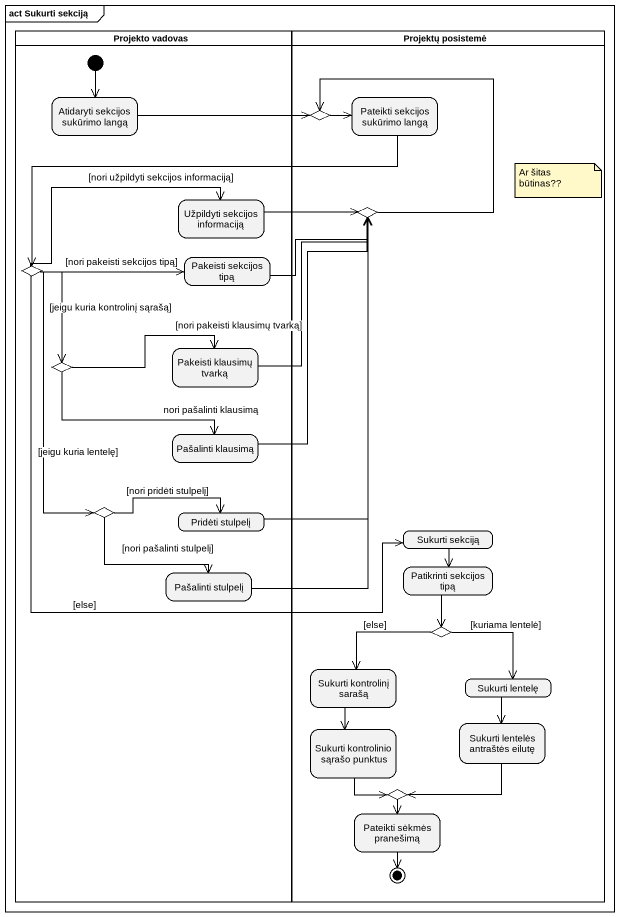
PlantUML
@startuml
mainframe act Sukurti sekciją
hide empty description
state "Projekto vadovas" as Projekto_vadovas <<partition>> {
  state "Atidaryti sekcijos sukūrimo langą" as Atidaryti_sekcijos_sukūrimo
  state "Užpildyti sekcijos informaciją" as Užpildyti_sekcijos
  state choice3 <<choice>>
  state "Pakeisti sekcijos tipą" as Pakeisti_sekcijos_tipą
  state choice4 <<choice>>
  state "Pakeisti klausimų tvarką" as Pakeisti_klausimų_tvarką
  state "Pašalinti klausimą" as Pašalinti_klausimą
  state choice5 <<choice>>
  state "Pridėti stulpelį" as Pridėti_stulpelį
  state "Pašalinti stulpelį" as Pašalinti_stulpelį
  [*] --> Atidaryti_sekcijos_sukūrimo
}
state "Projektų posistemė" as Projektų_posistemė <<partition>> {
  state "Pateikti sekcijos sukūrimo langą" as Pateikti_sekcijos_sukūrimo
  state choice1 <<choice>>
  state choice2 <<choice>>
  state "Sukurti sekciją" as Sukurti_sekciją
  state "Patikrinti sekcijos tipą" as Patikrinti_sekcijos_tipą
  state choice6 <<choice>>
  state "Sukurti kontrolinį sarašą" as Sukurti_kontrolinį_sarašą
  state "Sukurti lentelę" as Sukurti_lentelę
  state "Sukurti kontrolinio sąrašo punktus" as Sukurti_kontrolinio_sąrašo
  state "Sukurti lentelės antraštės eilutę" as Sukurti_lentelės_antraštės
  state choice7 <<choice>>
  state "Pateikti sėkmės pranešimą" as Pateikti_sėkmės_pranešimą
  Pateikti_sėkmės_pranešimą --> [*]
}
Atidaryti_sekcijos_sukūrimo -right-> choice1
Pateikti_sekcijos_sukūrimo -left-> choice3
choice1 -right-> Pateikti_sekcijos_sukūrimo
Užpildyti_sekcijos -right-> choice2
choice2 -up-> choice1
choice3 -right-> Užpildyti_sekcijos : [nori užpildyti sekcijos informaciją]
choice3 -right-> Pakeisti_sekcijos_tipą : [nori pakeisti sekcijos tipą]
choice3 --> choice4 : [jeigu kuria kontrolinį sąrašą]
choice3 --> choice5 : [jeigu kuria lentelę]
choice3 --> Sukurti_sekciją : [else]
Pakeisti_sekcijos_tipą -right-> choice2
choice4 -right-> Pakeisti_klausimų_tvarką : [nori pakeisti klausimų tvarką]
choice4 -right-> Pašalinti_klausimą : nori pašalinti klausimą
Pakeisti_klausimų_tvarką -up-> choice2
Pašalinti_klausimą -up-> choice2
choice5 -right-> Pridėti_stulpelį : [nori pridėti stulpelį]
choice5 --> Pašalinti_stulpelį : [nori pašalinti stulpelį]
Pridėti_stulpelį -up-> choice2
Sukurti_sekciją --> Patikrinti_sekcijos_tipą
Pašalinti_stulpelį -up-> choice2
Patikrinti_sekcijos_tipą --> choice6
choice6 --> Sukurti_kontrolinį_sarašą : [else]
choice6 --> Sukurti_lentelę : [kuriama lentelė]
Sukurti_kontrolinį_sarašą --> Sukurti_kontrolinio_sąrašo
Sukurti_lentelę --> Sukurti_lentelės_antraštės
Sukurti_kontrolinio_sąrašo --> choice7
Sukurti_lentelės_antraštės -left-> choice7
choice7 --> Pateikti_sėkmės_pranešimą
note as N1
  Ar šitas būtinas??
end note
@enduml
